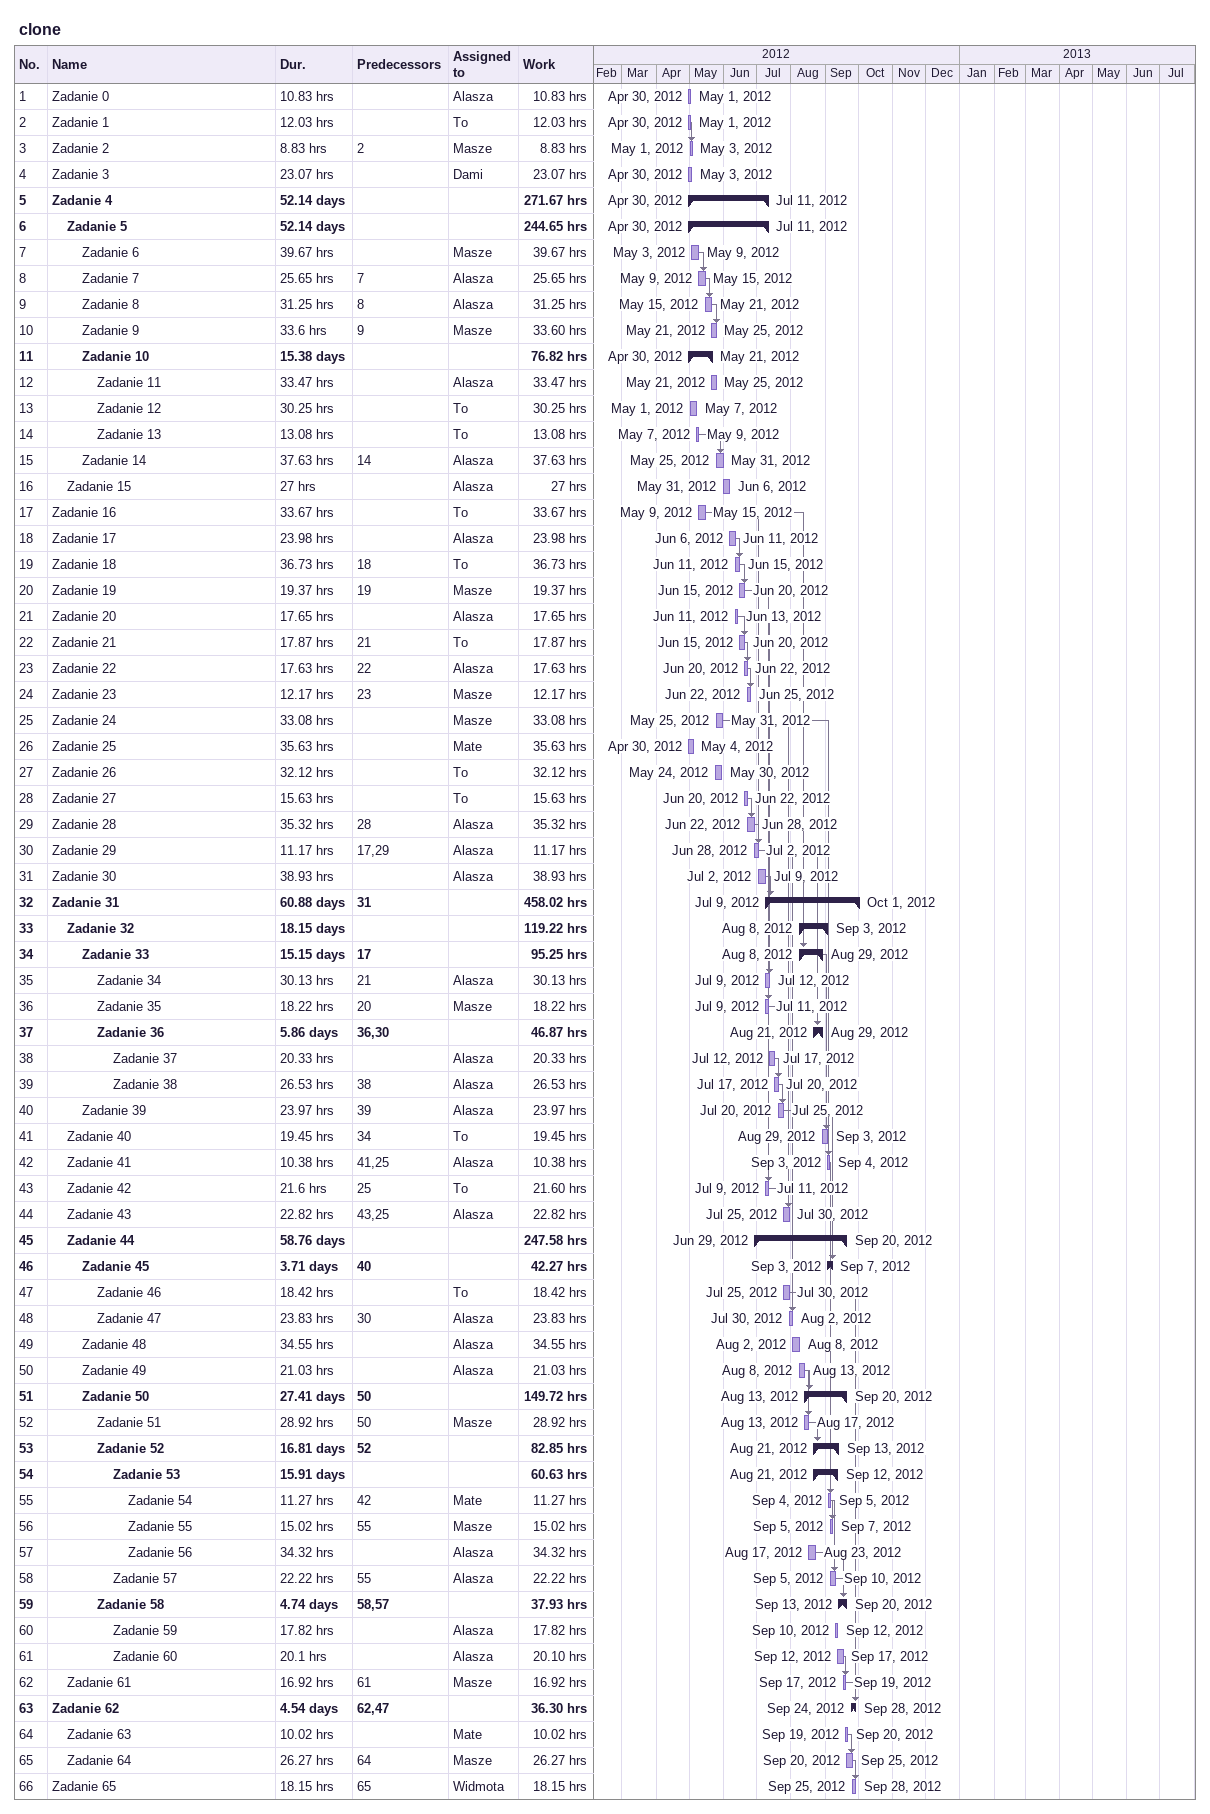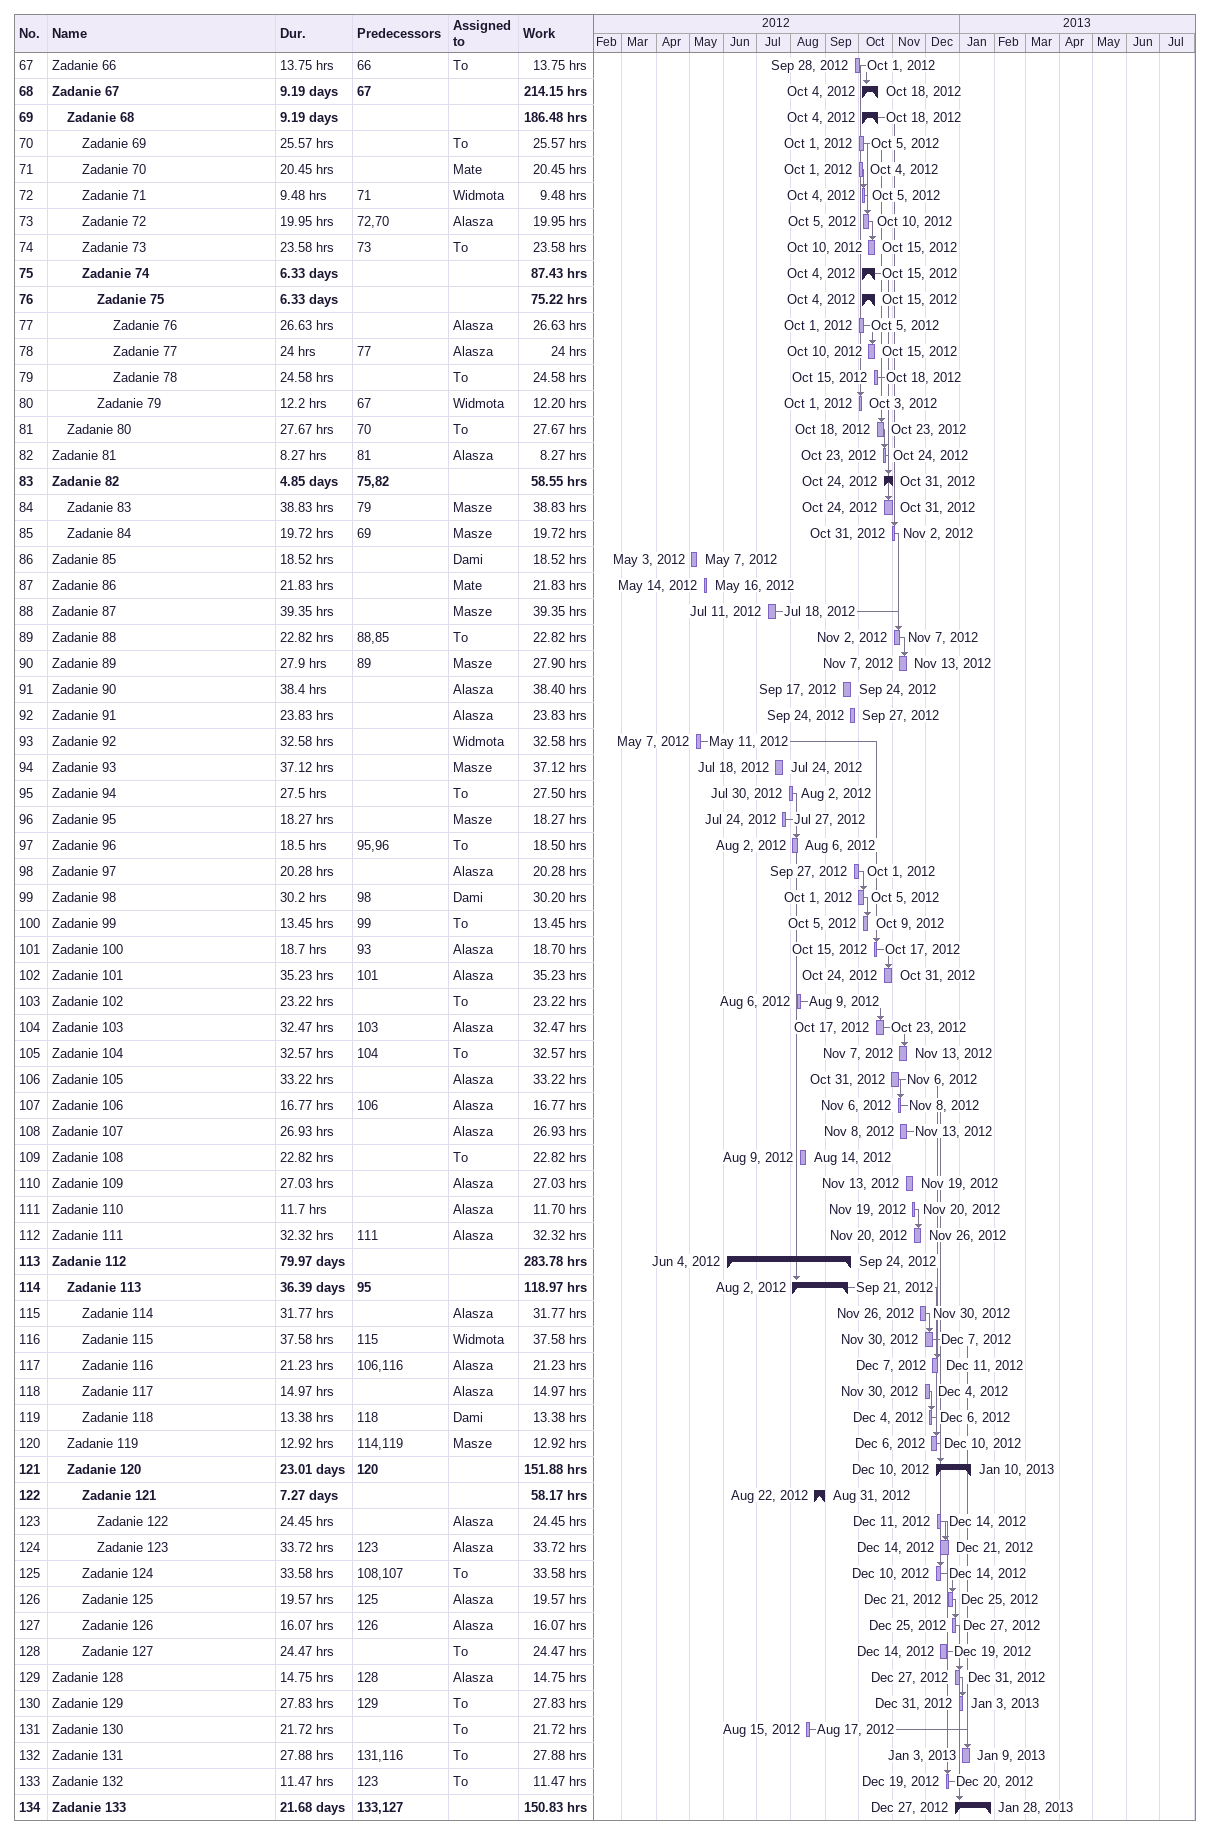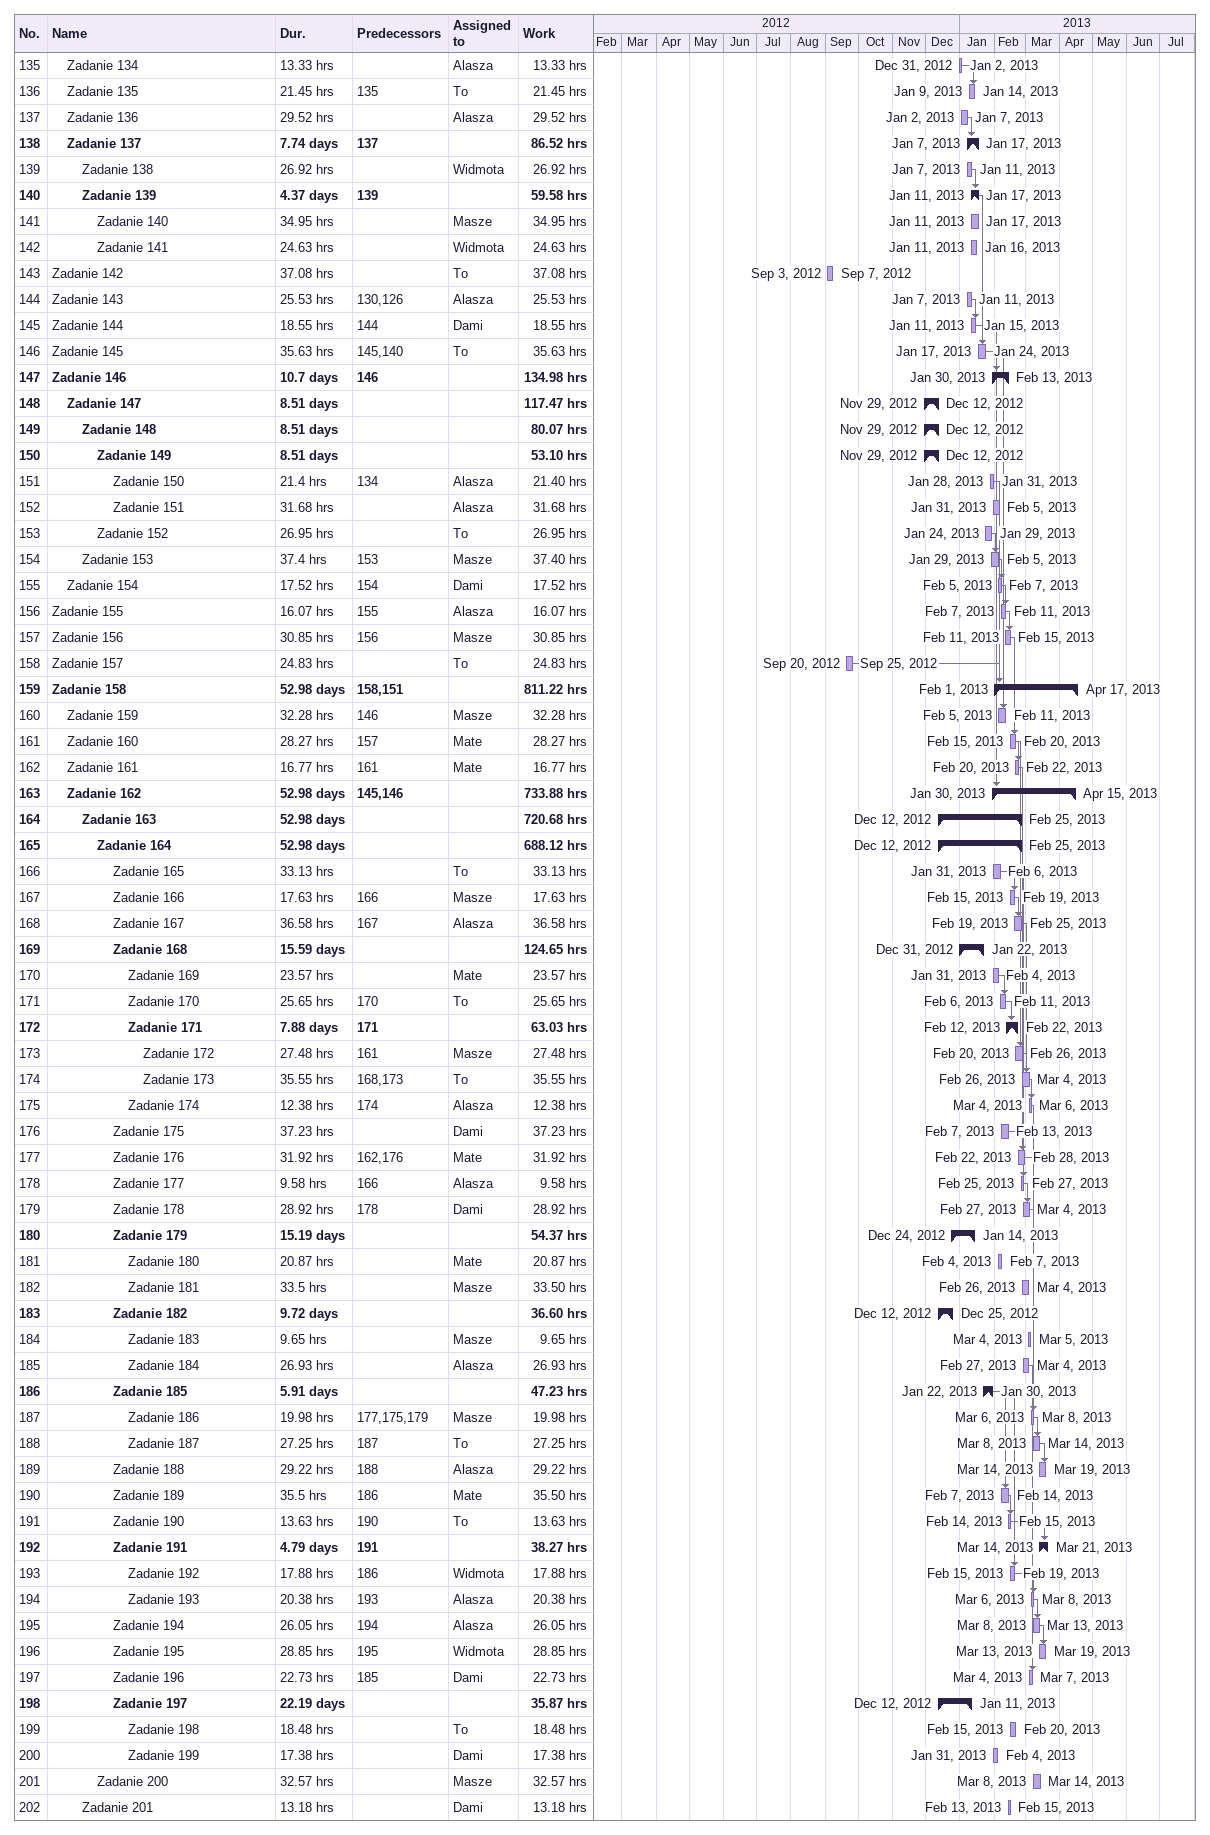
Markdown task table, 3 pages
clone

| ID | Level | Task | Duration | Start | Finish | Predecessors | Resources | Work (h) |
|---|---|---|---|---|---|---|---|---|
| 1 | 1 | Zadanie 0 | 10.83h | 2012-04-30 | 2012-05-01 |  | Alasza | 10.83 |
| 2 | 1 | Zadanie 1 | 12.03h | 2012-04-30 | 2012-05-01 |  | To | 12.03 |
| 3 | 1 | Zadanie 2 | 8.83h | 2012-05-01 | 2012-05-03 | 2 | Masze | 8.83 |
| 4 | 1 | Zadanie 3 | 23.07h | 2012-04-30 | 2012-05-03 |  | Dami | 23.07 |
| 5 | 1 | **Zadanie 4** | 52.14d | 2012-04-30 | 2012-07-11 |  |  | 271.67 |
| 6 | 2 | **Zadanie 5** | 52.14d | 2012-04-30 | 2012-07-11 |  |  | 244.65 |
| 7 | 3 | Zadanie 6 | 39.67h | 2012-05-03 | 2012-05-09 |  | Masze | 39.67 |
| 8 | 3 | Zadanie 7 | 25.65h | 2012-05-09 | 2012-05-15 | 7 | Alasza | 25.65 |
| 9 | 3 | Zadanie 8 | 31.25h | 2012-05-15 | 2012-05-21 | 8 | Alasza | 31.25 |
| 10 | 3 | Zadanie 9 | 33.6h | 2012-05-21 | 2012-05-25 | 9 | Masze | 33.60 |
| 11 | 3 | **Zadanie 10** | 15.38d | 2012-04-30 | 2012-05-21 |  |  | 76.82 |
| 12 | 4 | Zadanie 11 | 33.47h | 2012-05-21 | 2012-05-25 |  | Alasza | 33.47 |
| 13 | 4 | Zadanie 12 | 30.25h | 2012-05-01 | 2012-05-07 |  | To | 30.25 |
| 14 | 4 | Zadanie 13 | 13.08h | 2012-05-07 | 2012-05-09 |  | To | 13.08 |
| 15 | 3 | Zadanie 14 | 37.63h | 2012-05-25 | 2012-05-31 | 14 | Alasza | 37.63 |
| 16 | 2 | Zadanie 15 | 27h | 2012-05-31 | 2012-06-06 |  | Alasza | 27 |
| 17 | 1 | Zadanie 16 | 33.67h | 2012-05-09 | 2012-05-15 |  | To | 33.67 |
| 18 | 1 | Zadanie 17 | 23.98h | 2012-06-06 | 2012-06-11 |  | Alasza | 23.98 |
| 19 | 1 | Zadanie 18 | 36.73h | 2012-06-11 | 2012-06-15 | 18 | To | 36.73 |
| 20 | 1 | Zadanie 19 | 19.37h | 2012-06-15 | 2012-06-20 | 19 | Masze | 19.37 |
| 21 | 1 | Zadanie 20 | 17.65h | 2012-06-11 | 2012-06-13 |  | Alasza | 17.65 |
| 22 | 1 | Zadanie 21 | 17.87h | 2012-06-15 | 2012-06-20 | 21 | To | 17.87 |
| 23 | 1 | Zadanie 22 | 17.63h | 2012-06-20 | 2012-06-22 | 22 | Alasza | 17.63 |
| 24 | 1 | Zadanie 23 | 12.17h | 2012-06-22 | 2012-06-25 | 23 | Masze | 12.17 |
| 25 | 1 | Zadanie 24 | 33.08h | 2012-05-25 | 2012-05-31 |  | Masze | 33.08 |
| 26 | 1 | Zadanie 25 | 35.63h | 2012-04-30 | 2012-05-04 |  | Mate | 35.63 |
| 27 | 1 | Zadanie 26 | 32.12h | 2012-05-24 | 2012-05-30 |  | To | 32.12 |
| 28 | 1 | Zadanie 27 | 15.63h | 2012-06-20 | 2012-06-22 |  | To | 15.63 |
| 29 | 1 | Zadanie 28 | 35.32h | 2012-06-22 | 2012-06-28 | 28 | Alasza | 35.32 |
| 30 | 1 | Zadanie 29 | 11.17h | 2012-06-28 | 2012-07-02 | 17, 29 | Alasza | 11.17 |
| 31 | 1 | Zadanie 30 | 38.93h | 2012-07-02 | 2012-07-09 |  | Alasza | 38.93 |
| 32 | 1 | **Zadanie 31** | 60.88d | 2012-07-09 | 2012-10-01 | 31 |  | 458.02 |
| 33 | 2 | **Zadanie 32** | 18.15d | 2012-08-08 | 2012-09-03 |  |  | 119.22 |
| 34 | 3 | **Zadanie 33** | 15.15d | 2012-08-08 | 2012-08-29 | 17 |  | 95.25 |
| 35 | 4 | Zadanie 34 | 30.13h | 2012-07-09 | 2012-07-12 | 21 | Alasza | 30.13 |
| 36 | 4 | Zadanie 35 | 18.22h | 2012-07-09 | 2012-07-11 | 20 | Masze | 18.22 |
| 37 | 4 | **Zadanie 36** | 5.86d | 2012-08-21 | 2012-08-29 | 36, 30 |  | 46.87 |
| 38 | 5 | Zadanie 37 | 20.33h | 2012-07-12 | 2012-07-17 |  | Alasza | 20.33 |
| 39 | 5 | Zadanie 38 | 26.53h | 2012-07-17 | 2012-07-20 | 38 | Alasza | 26.53 |
| 40 | 3 | Zadanie 39 | 23.97h | 2012-07-20 | 2012-07-25 | 39 | Alasza | 23.97 |
| 41 | 2 | Zadanie 40 | 19.45h | 2012-08-29 | 2012-09-03 | 34 | To | 19.45 |
| 42 | 2 | Zadanie 41 | 10.38h | 2012-09-03 | 2012-09-04 | 41, 25 | Alasza | 10.38 |
| 43 | 2 | Zadanie 42 | 21.6h | 2012-07-09 | 2012-07-11 | 25 | To | 21.60 |
| 44 | 2 | Zadanie 43 | 22.82h | 2012-07-25 | 2012-07-30 | 43, 25 | Alasza | 22.82 |
| 45 | 2 | **Zadanie 44** | 58.76d | 2012-06-29 | 2012-09-20 |  |  | 247.58 |
| 46 | 3 | **Zadanie 45** | 3.71d | 2012-09-03 | 2012-09-07 | 40 |  | 42.27 |
| 47 | 4 | Zadanie 46 | 18.42h | 2012-07-25 | 2012-07-30 |  | To | 18.42 |
| 48 | 4 | Zadanie 47 | 23.83h | 2012-07-30 | 2012-08-02 | 30 | Alasza | 23.83 |
| 49 | 3 | Zadanie 48 | 34.55h | 2012-08-02 | 2012-08-08 |  | Alasza | 34.55 |
| 50 | 3 | Zadanie 49 | 21.03h | 2012-08-08 | 2012-08-13 |  | Alasza | 21.03 |
| 51 | 3 | **Zadanie 50** | 27.41d | 2012-08-13 | 2012-09-20 | 50 |  | 149.72 |
| 52 | 4 | Zadanie 51 | 28.92h | 2012-08-13 | 2012-08-17 | 50 | Masze | 28.92 |
| 53 | 4 | **Zadanie 52** | 16.81d | 2012-08-21 | 2012-09-13 | 52 |  | 82.85 |
| 54 | 5 | **Zadanie 53** | 15.91d | 2012-08-21 | 2012-09-12 |  |  | 60.63 |
| 55 | 6 | Zadanie 54 | 11.27h | 2012-09-04 | 2012-09-05 | 42 | Mate | 11.27 |
| 56 | 6 | Zadanie 55 | 15.02h | 2012-09-05 | 2012-09-07 | 55 | Masze | 15.02 |
| 57 | 6 | Zadanie 56 | 34.32h | 2012-08-17 | 2012-08-23 |  | Alasza | 34.32 |
| 58 | 5 | Zadanie 57 | 22.22h | 2012-09-05 | 2012-09-10 | 55 | Alasza | 22.22 |
| 59 | 4 | **Zadanie 58** | 4.74d | 2012-09-13 | 2012-09-20 | 58, 57 |  | 37.93 |
| 60 | 5 | Zadanie 59 | 17.82h | 2012-09-10 | 2012-09-12 |  | Alasza | 17.82 |
| 61 | 5 | Zadanie 60 | 20.1h | 2012-09-12 | 2012-09-17 |  | Alasza | 20.10 |
| 62 | 2 | Zadanie 61 | 16.92h | 2012-09-17 | 2012-09-19 | 61 | Masze | 16.92 |
| 63 | 1 | **Zadanie 62** | 4.54d | 2012-09-24 | 2012-09-28 | 62, 47 |  | 36.30 |
| 64 | 2 | Zadanie 63 | 10.02h | 2012-09-19 | 2012-09-20 |  | Mate | 10.02 |
| 65 | 2 | Zadanie 64 | 26.27h | 2012-09-20 | 2012-09-25 | 64 | Masze | 26.27 |
| 66 | 1 | Zadanie 65 | 18.15h | 2012-09-25 | 2012-09-28 | 65 | Widmota | 18.15 |
| 67 | 1 | Zadanie 66 | 13.75h | 2012-09-28 | 2012-10-01 | 66 | To | 13.75 |
| 68 | 1 | **Zadanie 67** | 9.19d | 2012-10-04 | 2012-10-18 | 67 |  | 214.15 |
| 69 | 2 | **Zadanie 68** | 9.19d | 2012-10-04 | 2012-10-18 |  |  | 186.48 |
| 70 | 3 | Zadanie 69 | 25.57h | 2012-10-01 | 2012-10-05 |  | To | 25.57 |
| 71 | 3 | Zadanie 70 | 20.45h | 2012-10-01 | 2012-10-04 |  | Mate | 20.45 |
| 72 | 3 | Zadanie 71 | 9.48h | 2012-10-04 | 2012-10-05 | 71 | Widmota | 9.48 |
| 73 | 3 | Zadanie 72 | 19.95h | 2012-10-05 | 2012-10-10 | 72, 70 | Alasza | 19.95 |
| 74 | 3 | Zadanie 73 | 23.58h | 2012-10-10 | 2012-10-15 | 73 | To | 23.58 |
| 75 | 3 | **Zadanie 74** | 6.33d | 2012-10-04 | 2012-10-15 |  |  | 87.43 |
| 76 | 4 | **Zadanie 75** | 6.33d | 2012-10-04 | 2012-10-15 |  |  | 75.22 |
| 77 | 5 | Zadanie 76 | 26.63h | 2012-10-01 | 2012-10-05 |  | Alasza | 26.63 |
| 78 | 5 | Zadanie 77 | 24h | 2012-10-10 | 2012-10-15 | 77 | Alasza | 24 |
| 79 | 5 | Zadanie 78 | 24.58h | 2012-10-15 | 2012-10-18 |  | To | 24.58 |
| 80 | 4 | Zadanie 79 | 12.2h | 2012-10-01 | 2012-10-03 | 67 | Widmota | 12.20 |
| 81 | 2 | Zadanie 80 | 27.67h | 2012-10-18 | 2012-10-23 | 70 | To | 27.67 |
| 82 | 1 | Zadanie 81 | 8.27h | 2012-10-23 | 2012-10-24 | 81 | Alasza | 8.27 |
| 83 | 1 | **Zadanie 82** | 4.85d | 2012-10-24 | 2012-10-31 | 75, 82 |  | 58.55 |
| 84 | 2 | Zadanie 83 | 38.83h | 2012-10-24 | 2012-10-31 | 79 | Masze | 38.83 |
| 85 | 2 | Zadanie 84 | 19.72h | 2012-10-31 | 2012-11-02 | 69 | Masze | 19.72 |
| 86 | 1 | Zadanie 85 | 18.52h | 2012-05-03 | 2012-05-07 |  | Dami | 18.52 |
| 87 | 1 | Zadanie 86 | 21.83h | 2012-05-14 | 2012-05-16 |  | Mate | 21.83 |
| 88 | 1 | Zadanie 87 | 39.35h | 2012-07-11 | 2012-07-18 |  | Masze | 39.35 |
| 89 | 1 | Zadanie 88 | 22.82h | 2012-11-02 | 2012-11-07 | 88, 85 | To | 22.82 |
| 90 | 1 | Zadanie 89 | 27.9h | 2012-11-07 | 2012-11-13 | 89 | Masze | 27.90 |
| 91 | 1 | Zadanie 90 | 38.4h | 2012-09-17 | 2012-09-24 |  | Alasza | 38.40 |
| 92 | 1 | Zadanie 91 | 23.83h | 2012-09-24 | 2012-09-27 |  | Alasza | 23.83 |
| 93 | 1 | Zadanie 92 | 32.58h | 2012-05-07 | 2012-05-11 |  | Widmota | 32.58 |
| 94 | 1 | Zadanie 93 | 37.12h | 2012-07-18 | 2012-07-24 |  | Masze | 37.12 |
| 95 | 1 | Zadanie 94 | 27.5h | 2012-07-30 | 2012-08-02 |  | To | 27.50 |
| 96 | 1 | Zadanie 95 | 18.27h | 2012-07-24 | 2012-07-27 |  | Masze | 18.27 |
| 97 | 1 | Zadanie 96 | 18.5h | 2012-08-02 | 2012-08-06 | 95, 96 | To | 18.50 |
| 98 | 1 | Zadanie 97 | 20.28h | 2012-09-27 | 2012-10-01 |  | Alasza | 20.28 |
| 99 | 1 | Zadanie 98 | 30.2h | 2012-10-01 | 2012-10-05 | 98 | Dami | 30.20 |
| 100 | 1 | Zadanie 99 | 13.45h | 2012-10-05 | 2012-10-09 | 99 | To | 13.45 |
| 101 | 1 | Zadanie 100 | 18.7h | 2012-10-15 | 2012-10-17 | 93 | Alasza | 18.70 |
| 102 | 1 | Zadanie 101 | 35.23h | 2012-10-24 | 2012-10-31 | 101 | Alasza | 35.23 |
| 103 | 1 | Zadanie 102 | 23.22h | 2012-08-06 | 2012-08-09 |  | To | 23.22 |
| 104 | 1 | Zadanie 103 | 32.47h | 2012-10-17 | 2012-10-23 | 103 | Alasza | 32.47 |
| 105 | 1 | Zadanie 104 | 32.57h | 2012-11-07 | 2012-11-13 | 104 | To | 32.57 |
| 106 | 1 | Zadanie 105 | 33.22h | 2012-10-31 | 2012-11-06 |  | Alasza | 33.22 |
| 107 | 1 | Zadanie 106 | 16.77h | 2012-11-06 | 2012-11-08 | 106 | Alasza | 16.77 |
| 108 | 1 | Zadanie 107 | 26.93h | 2012-11-08 | 2012-11-13 |  | Alasza | 26.93 |
| 109 | 1 | Zadanie 108 | 22.82h | 2012-08-09 | 2012-08-14 |  | To | 22.82 |
| 110 | 1 | Zadanie 109 | 27.03h | 2012-11-13 | 2012-11-19 |  | Alasza | 27.03 |
| 111 | 1 | Zadanie 110 | 11.7h | 2012-11-19 | 2012-11-20 |  | Alasza | 11.70 |
| 112 | 1 | Zadanie 111 | 32.32h | 2012-11-20 | 2012-11-26 | 111 | Alasza | 32.32 |
| 113 | 1 | **Zadanie 112** | 79.97d | 2012-06-04 | 2012-09-24 |  |  | 283.78 |
| 114 | 2 | **Zadanie 113** | 36.39d | 2012-08-02 | 2012-09-21 | 95 |  | 118.97 |
| 115 | 3 | Zadanie 114 | 31.77h | 2012-11-26 | 2012-11-30 |  | Alasza | 31.77 |
| 116 | 3 | Zadanie 115 | 37.58h | 2012-11-30 | 2012-12-07 | 115 | Widmota | 37.58 |
| 117 | 3 | Zadanie 116 | 21.23h | 2012-12-07 | 2012-12-11 | 106, 116 | Alasza | 21.23 |
| 118 | 3 | Zadanie 117 | 14.97h | 2012-11-30 | 2012-12-04 |  | Alasza | 14.97 |
| 119 | 3 | Zadanie 118 | 13.38h | 2012-12-04 | 2012-12-06 | 118 | Dami | 13.38 |
| 120 | 2 | Zadanie 119 | 12.92h | 2012-12-06 | 2012-12-10 | 114, 119 | Masze | 12.92 |
| 121 | 2 | **Zadanie 120** | 23.01d | 2012-12-10 | 2013-01-10 | 120 |  | 151.88 |
| 122 | 3 | **Zadanie 121** | 7.27d | 2012-08-22 | 2012-08-31 |  |  | 58.17 |
| 123 | 4 | Zadanie 122 | 24.45h | 2012-12-11 | 2012-12-14 |  | Alasza | 24.45 |
| 124 | 4 | Zadanie 123 | 33.72h | 2012-12-14 | 2012-12-21 | 123 | Alasza | 33.72 |
| 125 | 3 | Zadanie 124 | 33.58h | 2012-12-10 | 2012-12-14 | 108, 107 | To | 33.58 |
| 126 | 3 | Zadanie 125 | 19.57h | 2012-12-21 | 2012-12-25 | 125 | Alasza | 19.57 |
| 127 | 3 | Zadanie 126 | 16.07h | 2012-12-25 | 2012-12-27 | 126 | Alasza | 16.07 |
| 128 | 3 | Zadanie 127 | 24.47h | 2012-12-14 | 2012-12-19 |  | To | 24.47 |
| 129 | 1 | Zadanie 128 | 14.75h | 2012-12-27 | 2012-12-31 | 128 | Alasza | 14.75 |
| 130 | 1 | Zadanie 129 | 27.83h | 2012-12-31 | 2013-01-03 | 129 | To | 27.83 |
| 131 | 1 | Zadanie 130 | 21.72h | 2012-08-15 | 2012-08-17 |  | To | 21.72 |
| 132 | 1 | Zadanie 131 | 27.88h | 2013-01-03 | 2013-01-09 | 131, 116 | To | 27.88 |
| 133 | 1 | Zadanie 132 | 11.47h | 2012-12-19 | 2012-12-20 | 123 | To | 11.47 |
| 134 | 1 | **Zadanie 133** | 21.68d | 2012-12-27 | 2013-01-28 | 133, 127 |  | 150.83 |
| 135 | 2 | Zadanie 134 | 13.33h | 2012-12-31 | 2013-01-02 |  | Alasza | 13.33 |
| 136 | 2 | Zadanie 135 | 21.45h | 2013-01-09 | 2013-01-14 | 135 | To | 21.45 |
| 137 | 2 | Zadanie 136 | 29.52h | 2013-01-02 | 2013-01-07 |  | Alasza | 29.52 |
| 138 | 2 | **Zadanie 137** | 7.74d | 2013-01-07 | 2013-01-17 | 137 |  | 86.52 |
| 139 | 3 | Zadanie 138 | 26.92h | 2013-01-07 | 2013-01-11 |  | Widmota | 26.92 |
| 140 | 3 | **Zadanie 139** | 4.37d | 2013-01-11 | 2013-01-17 | 139 |  | 59.58 |
| 141 | 4 | Zadanie 140 | 34.95h | 2013-01-11 | 2013-01-17 |  | Masze | 34.95 |
| 142 | 4 | Zadanie 141 | 24.63h | 2013-01-11 | 2013-01-16 |  | Widmota | 24.63 |
| 143 | 1 | Zadanie 142 | 37.08h | 2012-09-03 | 2012-09-07 |  | To | 37.08 |
| 144 | 1 | Zadanie 143 | 25.53h | 2013-01-07 | 2013-01-11 | 130, 126 | Alasza | 25.53 |
| 145 | 1 | Zadanie 144 | 18.55h | 2013-01-11 | 2013-01-15 | 144 | Dami | 18.55 |
| 146 | 1 | Zadanie 145 | 35.63h | 2013-01-17 | 2013-01-24 | 145, 140 | To | 35.63 |
| 147 | 1 | **Zadanie 146** | 10.7d | 2013-01-30 | 2013-02-13 | 146 |  | 134.98 |
| 148 | 2 | **Zadanie 147** | 8.51d | 2012-11-29 | 2012-12-12 |  |  | 117.47 |
| 149 | 3 | **Zadanie 148** | 8.51d | 2012-11-29 | 2012-12-12 |  |  | 80.07 |
| 150 | 4 | **Zadanie 149** | 8.51d | 2012-11-29 | 2012-12-12 |  |  | 53.10 |
| 151 | 5 | Zadanie 150 | 21.4h | 2013-01-28 | 2013-01-31 | 134 | Alasza | 21.40 |
| 152 | 5 | Zadanie 151 | 31.68h | 2013-01-31 | 2013-02-05 |  | Alasza | 31.68 |
| 153 | 4 | Zadanie 152 | 26.95h | 2013-01-24 | 2013-01-29 |  | To | 26.95 |
| 154 | 3 | Zadanie 153 | 37.4h | 2013-01-29 | 2013-02-05 | 153 | Masze | 37.40 |
| 155 | 2 | Zadanie 154 | 17.52h | 2013-02-05 | 2013-02-07 | 154 | Dami | 17.52 |
| 156 | 1 | Zadanie 155 | 16.07h | 2013-02-07 | 2013-02-11 | 155 | Alasza | 16.07 |
| 157 | 1 | Zadanie 156 | 30.85h | 2013-02-11 | 2013-02-15 | 156 | Masze | 30.85 |
| 158 | 1 | Zadanie 157 | 24.83h | 2012-09-20 | 2012-09-25 |  | To | 24.83 |
| 159 | 1 | **Zadanie 158** | 52.98d | 2013-02-01 | 2013-04-17 | 158, 151 |  | 811.22 |
| 160 | 2 | Zadanie 159 | 32.28h | 2013-02-05 | 2013-02-11 | 146 | Masze | 32.28 |
| 161 | 2 | Zadanie 160 | 28.27h | 2013-02-15 | 2013-02-20 | 157 | Mate | 28.27 |
| 162 | 2 | Zadanie 161 | 16.77h | 2013-02-20 | 2013-02-22 | 161 | Mate | 16.77 |
| 163 | 2 | **Zadanie 162** | 52.98d | 2013-01-30 | 2013-04-15 | 145, 146 |  | 733.88 |
| 164 | 3 | **Zadanie 163** | 52.98d | 2012-12-12 | 2013-02-25 |  |  | 720.68 |
| 165 | 4 | **Zadanie 164** | 52.98d | 2012-12-12 | 2013-02-25 |  |  | 688.12 |
| 166 | 5 | Zadanie 165 | 33.13h | 2013-01-31 | 2013-02-06 |  | To | 33.13 |
| 167 | 5 | Zadanie 166 | 17.63h | 2013-02-15 | 2013-02-19 | 166 | Masze | 17.63 |
| 168 | 5 | Zadanie 167 | 36.58h | 2013-02-19 | 2013-02-25 | 167 | Alasza | 36.58 |
| 169 | 5 | **Zadanie 168** | 15.59d | 2012-12-31 | 2013-01-22 |  |  | 124.65 |
| 170 | 6 | Zadanie 169 | 23.57h | 2013-01-31 | 2013-02-04 |  | Mate | 23.57 |
| 171 | 6 | Zadanie 170 | 25.65h | 2013-02-06 | 2013-02-11 | 170 | To | 25.65 |
| 172 | 6 | **Zadanie 171** | 7.88d | 2013-02-12 | 2013-02-22 | 171 |  | 63.03 |
| 173 | 7 | Zadanie 172 | 27.48h | 2013-02-20 | 2013-02-26 | 161 | Masze | 27.48 |
| 174 | 7 | Zadanie 173 | 35.55h | 2013-02-26 | 2013-03-04 | 168, 173 | To | 35.55 |
| 175 | 6 | Zadanie 174 | 12.38h | 2013-03-04 | 2013-03-06 | 174 | Alasza | 12.38 |
| 176 | 5 | Zadanie 175 | 37.23h | 2013-02-07 | 2013-02-13 |  | Dami | 37.23 |
| 177 | 5 | Zadanie 176 | 31.92h | 2013-02-22 | 2013-02-28 | 162, 176 | Mate | 31.92 |
| 178 | 5 | Zadanie 177 | 9.58h | 2013-02-25 | 2013-02-27 | 166 | Alasza | 9.58 |
| 179 | 5 | Zadanie 178 | 28.92h | 2013-02-27 | 2013-03-04 | 178 | Dami | 28.92 |
| 180 | 5 | **Zadanie 179** | 15.19d | 2012-12-24 | 2013-01-14 |  |  | 54.37 |
| 181 | 6 | Zadanie 180 | 20.87h | 2013-02-04 | 2013-02-07 |  | Mate | 20.87 |
| 182 | 6 | Zadanie 181 | 33.5h | 2013-02-26 | 2013-03-04 |  | Masze | 33.50 |
| 183 | 5 | **Zadanie 182** | 9.72d | 2012-12-12 | 2012-12-25 |  |  | 36.60 |
| 184 | 6 | Zadanie 183 | 9.65h | 2013-03-04 | 2013-03-05 |  | Masze | 9.65 |
| 185 | 6 | Zadanie 184 | 26.93h | 2013-02-27 | 2013-03-04 |  | Alasza | 26.93 |
| 186 | 5 | **Zadanie 185** | 5.91d | 2013-01-22 | 2013-01-30 |  |  | 47.23 |
| 187 | 6 | Zadanie 186 | 19.98h | 2013-03-06 | 2013-03-08 | 177, 175, 179 | Masze | 19.98 |
| 188 | 6 | Zadanie 187 | 27.25h | 2013-03-08 | 2013-03-14 | 187 | To | 27.25 |
| 189 | 5 | Zadanie 188 | 29.22h | 2013-03-14 | 2013-03-19 | 188 | Alasza | 29.22 |
| 190 | 5 | Zadanie 189 | 35.5h | 2013-02-07 | 2013-02-14 | 186 | Mate | 35.50 |
| 191 | 5 | Zadanie 190 | 13.63h | 2013-02-14 | 2013-02-15 | 190 | To | 13.63 |
| 192 | 5 | **Zadanie 191** | 4.79d | 2013-03-14 | 2013-03-21 | 191 |  | 38.27 |
| 193 | 6 | Zadanie 192 | 17.88h | 2013-02-15 | 2013-02-19 | 186 | Widmota | 17.88 |
| 194 | 6 | Zadanie 193 | 20.38h | 2013-03-06 | 2013-03-08 | 193 | Alasza | 20.38 |
| 195 | 5 | Zadanie 194 | 26.05h | 2013-03-08 | 2013-03-13 | 194 | Alasza | 26.05 |
| 196 | 5 | Zadanie 195 | 28.85h | 2013-03-13 | 2013-03-19 | 195 | Widmota | 28.85 |
| 197 | 5 | Zadanie 196 | 22.73h | 2013-03-04 | 2013-03-07 | 185 | Dami | 22.73 |
| 198 | 5 | **Zadanie 197** | 22.19d | 2012-12-12 | 2013-01-11 |  |  | 35.87 |
| 199 | 6 | Zadanie 198 | 18.48h | 2013-02-15 | 2013-02-20 |  | To | 18.48 |
| 200 | 6 | Zadanie 199 | 17.38h | 2013-01-31 | 2013-02-04 |  | Dami | 17.38 |
| 201 | 4 | Zadanie 200 | 32.57h | 2013-03-08 | 2013-03-14 |  | Masze | 32.57 |
| 202 | 3 | Zadanie 201 | 13.18h | 2013-02-13 | 2013-02-15 |  | Dami | 13.18 |
